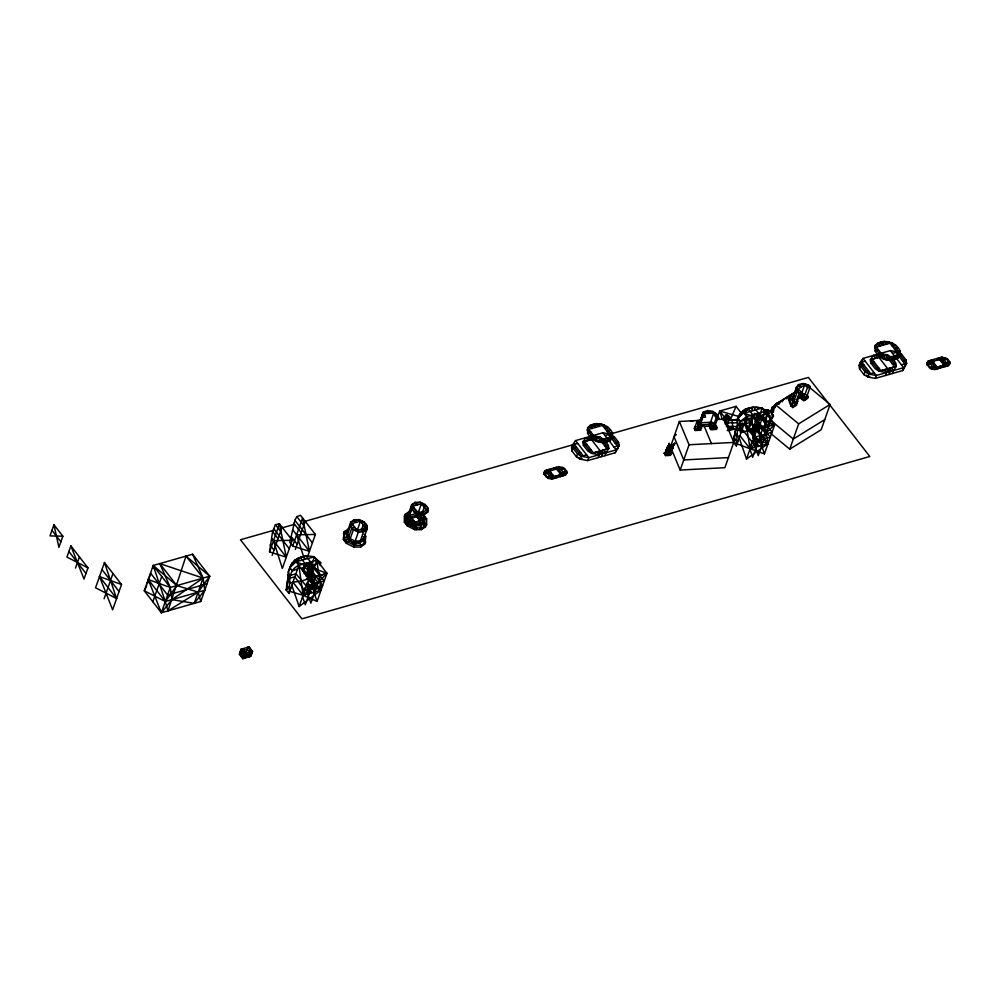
<?xml version="1.0" encoding="UTF-8"?>
<svg xmlns="http://www.w3.org/2000/svg" width="1000" height="1000" viewBox="0 0 1000 1000"><rect width="100%" height="100%" fill="white"/><g stroke="black" fill="none" stroke-linecap="round" stroke-linejoin="round"><path stroke-width="1.5" d="M364.275 534.35L365.737 536.225L365.1 543.913L360.688 547.025L353.938 547.1L346.362 543.325L343.45 539.587L344.087 531.9L348.488 528.787M425.988 526.5L421.587 529.612L414.837 529.7L407.262 525.925L404.35 522.175L404.375 516.225L405.412 515.487M423.725 515.062L426.637 518.812L426.613 524.763L422.2 527.875L415.45 527.95L407.875 524.175L404.963 520.425L404.988 514.487L409.387 511.375M775.325 407.562L775.35 404.575L795.738 391.812L792.138 394.038M741.45 428.837L739.463 429.15L740.75 423.387L742.625 423.088L741.45 428.837L743.5 432.038L740.45 432.512L739.463 429.15L739.975 423.6M667.425 447.45L668.512 450.462L671 450.337L673 448.013L670.25 444.862L667.9 446.1L667.425 447.45L668.962 445.2L671.287 445.7L669.575 444.9L667.65 446.788L668.138 447.837M755.837 407.375L761.95 408.062L774.762 424.55L756.825 429.675L741.325 431.763L736.338 445.938L733.688 442.525L735.4 428.475M303.95 570L306.512 562.75L309.15 566.15L320.737 562.837L316.788 560.237L298.863 565.363L288.962 593.462L286.312 590.05C288.675 582.3 286.512 573.913 290.387 566.7C293.575 557.288 305.438 554.587 314.15 556.825L320.737 562.837L320.15 565.562M288.962 593.462C290.65 583.362 286.825 570.538 298.863 565.363L303.087 595.3L317.062 601.413L326.95 573.312L314.15 556.825L311.462 557.4M736.338 445.938L737.588 428.312M667.712 447.9L665.925 449.862L665.588 455.588L670.35 455.337L672.087 452.175L670.888 449.325M726.35 426.287L733.775 429.162L739.075 428.8L743.5 432.038L737.887 428.938L736.963 426.562L737.975 419.975L739.175 419.837M739.95 426.075L739.075 428.8L733.775 429.162L732.613 426.35L732.262 419.862L737.975 419.975M269.538 551.912L279.438 523.812L286.3 557.163L269.538 551.912L272.6 531.6L275.413 524.675L279.438 523.812L292.238 540.3L282.35 568.4L273.5 540.675L292.238 540.3M287.638 587.875L286.312 590.05L286.837 583.125L288.325 578.05M346.538 537.125L346.825 533.337L350.775 522.1L354.137 519.725L359.3 519.663L364.3 521.95L367.212 525.7L366.925 529.487L362.975 540.725L359.613 543.1L354.45 543.162L349.45 540.875L346.538 537.125L350.5 525.887L350.775 522.1L359.3 519.663L366.925 529.487L363.562 531.862L358.4 531.925L353.413 529.637L350.5 525.887L353.137 525.138M347.562 531.25L347.275 535.037L350.188 538.787L355.188 541.062L360.35 541L363.713 538.625L363.85 536.737M424.012 521.425L423.875 523.312L420.513 525.688L415.35 525.75L410.35 523.475L407.438 519.725L407.725 515.938L411.675 504.7L415.037 502.312L420.2 502.262L425.2 504.538L428.113 508.288L427.825 512.075L424.462 514.45L419.3 514.513L414.312 512.225L411.4 508.488L411.675 504.7L420.2 502.262L427.825 512.075L419.3 514.513L411.675 504.7M419.338 514.438L421.975 513.688L424.888 517.425L424.613 521.213L421.25 523.6L416.087 523.65L411.087 521.375L408.175 517.625L408.462 513.837L416.087 523.65M667.45 449.175L667.513 446.775L670.512 445.1L671.175 446.388L667.975 455.462L667.7 454.363L667.975 455.462M723.913 419.412L724.137 420.788L724.087 417.738L726.5 414.888L729.762 417.2L728.125 417.587L728.125 418.612M666.988 449.775L667.638 448.925L667.35 449.762M666.05 452.5L668.512 450.462L667.725 449.137L669.312 445.175L669.587 445.825L668.175 446.037L670.512 445.1M292.688 546.062L302.575 517.975L309.45 551.312L292.688 546.062L289.825 542.388L294.875 520.3L296.837 516.638L300.487 515.275L315.387 534.45L307.638 556.462M668.462 445.913L669.25 443.363L670.088 446.825L669.087 447.287L668.462 445.913L668.95 443.462M768.225 416.037L768.8 413.35C759.925 402.325 739.325 406.65 736.775 421.012M670.088 446.825L670.387 445.487M664.725 454.438L664.688 452.575L665.45 452.475C667.9 454.162 662.688 452.537 665.337 453.025C663.675 451.7 665.462 455.65 664.237 453.088L666.263 452.875L664.875 453.025M289.713 591.337L303.087 595.3L304.85 587.85L309.262 593.525L306.55 583.35L310.875 588.925M307.575 576.388L308.212 573.688L311.887 574.15M737.212 420.112L740.25 413.325L744.025 413.188L774.762 424.55L764.425 453.888L750.1 448.787L751.862 441.337L756.275 447.025L751.287 417.812L740.05 421.575L738.475 424.85M758.188 408.2L761.95 408.062L756.825 429.675L746.5 459.012L739.188 437.825M670.25 444.862L670.35 445.775L669.3 445.188L668.763 446.725L668.962 445.2M735.337 431.6L733.688 442.525L750.1 448.787L768.037 443.663L763.388 414.9M667.087 448.95L665.662 450.688L665.588 455.588M665.925 449.862L665.75 453.325L671.8 453.013L671.625 450.562M186.038 556.1L167.938 610.875L198.175 592.125L209.688 576.2L192.613 554.225L153.2 565.487L144.288 590.775L161.363 612.75L200.787 601.487L209.688 576.2L186.038 556.1L203.113 578.075L204.737 590.25L194.213 603.362L171.887 599.637L161.363 612.75L148.25 579.538L150.7 574.425M247.763 647.312L244.137 658.263L250.188 654.513L252.488 651.325L249.075 646.938L241.188 649.188L239.412 654.237L242.825 658.637L250.7 656.388L252.488 651.325L247.763 647.312L251.175 651.7L251.5 654.137L249.387 656.762L244.925 656.012L242.825 658.637L240.2 652L241.188 649.188L245.912 653.2L250.188 654.513L250.7 656.388M574.312 444.4L572.6 444.888L571.575 447.812L572.062 451.138L576.5 456.863L580.438 459.225L587.762 460.588L615.125 452.775L619.087 445.55L618.575 442.2L614.125 436.475L612.413 436.975L619.087 445.55L615.125 452.775M607.1 449L608.85 448.512L608.337 445.163L605.662 441.725M861.812 362.188L870.688 373.663L874.1 372.688M894.587 366.825L896.325 366.325L895.812 362.975L893.15 359.55M728.538 416.538L729.762 417.2L726.5 414.888L725.475 415.513L725.013 422.362M738.125 419.738L730.913 419.913L726.875 417.188L725 419.55L724.087 417.738L724.825 418.338M765.425 424.162L766.3 421.475L766.075 416.15L769.912 415.288L770.588 420.5L768.838 424.8L764.975 425.5M289.375 569.738L290.387 566.7M669.575 444.9L668.1 448.275L673 448.013L672.237 447.4M737.175 420.95L738.462 417.15L740.9 414.787M53.938 524.75L50 535.913L62.85 536.213L58.913 547.388L53.938 524.75L62.85 536.213M70.875 545.913L66.938 557.087L87.95 567.888L84.012 579.062L70.875 545.913L87.95 567.888M75.475 568.075L79.412 556.9M104.45 562.513L95.55 587.8L116.587 598.538L104.45 562.513L121.525 584.5L112.625 609.788L99.5 576.562L121.525 584.5M104.087 598.787L112.987 573.5M147.85 582.987L149.338 578.763L146.875 583.875M152.825 601.763L161.737 576.475M161.363 612.75L170.275 587.463L159.762 563.612L203.113 578.075L194.213 603.362M272.188 555.312L282.087 527.225M241.112 656.438L242.9 651.388M242.825 658.637L244.6 653.587L242.5 648.812L251.175 651.7L249.387 656.762M295.325 549.475L305.225 521.375M286.312 590.05L287.7 586.125M302.5 570.775L305.038 563.587M305.712 575.913L310.613 562M307.362 576.087L311.175 565.25L324.288 580.9L306.35 586.025L295.887 573.787L289.875 575.487L288.125 571.85L292.188 562.812L314.15 556.825L309.025 578.438L299.125 606.538L291.825 585.337M307.15 578.15L310.863 577.087L316.788 560.237L321.012 590.163L299.125 606.538M297.213 570.037L297.05 569.062L291.988 571.062L290.15 567.425L300.3 557.5L315.2 576.675L305.3 604.775L302.538 596.75M296.65 558.85L305.875 555.9L320.775 575.075L310.887 603.175L307.663 593.825M343.45 539.587L344.087 531.9L346.675 535.237L348 534.862M344.9 541.45L345.513 539.712L348 539L351.95 527.762L354.588 527.013M346.362 543.325L346.975 541.587L350.775 540.5L354.55 545.363L361.3 545.288L365.712 542.175L363.113 538.825L362.975 540.725L364.663 542.9M349.45 540.875L353.413 529.637L356.05 528.888M357.262 530.325L360.487 521.188M356.138 545.337L354.45 543.162L358.4 531.925L366.925 529.487M353.938 547.1L354.55 545.363L346.975 541.587L344.062 537.837L347.863 536.75M361.538 529.788L363.375 524.562M363.913 529.05L365.75 523.825L363.113 524.575M359.613 543.1L363.562 531.862L361.488 529.188M366.287 528.312L367.212 525.7L364.575 526.45M360.688 547.025L361.3 545.288L358.713 541.938M407.438 519.725L411.4 508.488L414.038 507.725M409.637 515.35L412.85 506.213M421.388 503.775L416.812 516.75L419.45 520.15L422.075 519.388M422.438 512.375L425.2 504.538L422.562 505.288M572.062 451.138L573.088 448.212L572.6 444.888L575.525 440.588L589.212 436.688L602.475 453.762L601.45 456.688M576.5 456.863L577.537 453.938L580.95 452.95M578.95 457.325L580.438 459.225L581.462 456.3L586.625 454.862M587.762 460.588L588.8 457.663L616.15 449.85L602.888 432.775L592.625 435.7M598.025 457.663L599.05 454.738L603.713 449.975L605.9 452.775L604.862 455.7M666.15 453.2L665.163 452.812L667.038 450.863M668.863 445.712L669.287 446.688L669.9 444.875L670.288 445.75M669.287 446.688L669.912 444.875M670.95 445.625L670.888 447.2M670.987 445.425L679.338 421.475L700.375 420.363M700.163 428.212L700.987 430.188L695.175 430.487L694.35 428.512L694.963 426.775L702.337 426.35L700.837 422.775L704.062 413.625M734.613 439.913L724.875 467.7L680.175 470.05L689.075 444.762L679.388 421.587M695.175 430.487L695.788 428.75L694.963 426.775M699.488 430.262L697.788 426.625L703.388 412.025L707.712 410.55L713.062 411.525L717.387 414.562L719.038 418.512M713.425 425.8L714.25 427.775L718.213 416.538L715.225 416.7L713.062 411.525L703.388 412.025L698.525 424.525L699.35 426.5M698.612 428.6L702.562 417.362L701.737 415.387L704.725 415.225M709.163 426.1L713.725 413.125M717.712 416.65L719.688 411.025L736.062 406.35L741.65 413.55M712.15 429.6L710.65 426.025L708.487 424.5L710.65 429.675L716.462 429.375L717.075 427.625L716.25 425.65L714.087 424.025M736.025 428.237L737.2 430.675L742.212 429.25L746.663 416.6L764.6 411.475L768.8 413.35L757.212 416.662L754.575 413.263L749.05 428.938L750 431.7M760.312 435.55L747.5 419.075L745.738 424.075L758.55 440.562M752.837 414.837L747.5 429.988L763 427.912L752.675 457.25L749.45 447.9M758.425 413.237L751.7 432.35L757.875 430.575L764.6 411.475M770.888 411.463L772.4 407.163L778.012 403.65L777.025 402.837M771.637 414.538L775.163 404.525L792.525 393.8M767.463 426.975L768.487 424.087M771.787 414.7L775.35 404.575L798.65 423.862L789.737 449.15L771.1 433.725M746.175 411.225L744.712 409.363L753.688 407.137L768.587 426.312L758.25 455.65L755.037 446.3M778.888 403.9L779.65 401.763M782.225 401.838L782.975 399.7M786.812 399L787.575 396.863M796.862 405.025L792.788 407.55L790.8 405.9L788.675 399.775L792.138 393.95L795.612 393.137M790.175 396.925L790.925 394.787L788.037 396.575M810.337 386.55L808.238 387.85L803.037 383.537L796.237 387.738L792.275 398.988L793.388 402.938L795.375 404.588L799.338 393.35L801.438 392.05L796.237 387.738L798.413 384.625L803.037 383.537L808.35 384.9L810.337 386.55L806.388 397.788L801.737 395.462L797.288 398.212M790.8 405.9L791.413 404.162L789.287 398.025L792.837 400.962L793.888 400.312M793.388 402.938L797.35 391.7L796.237 387.738M792.788 407.55L793.4 405.812L797.475 403.288L795.487 401.637M804.65 384.875L800.075 397.85L803.662 400.825L807.75 398.312L808.363 396.562L805.138 394.05L802.475 393.363L798.025 396.112M807.9 386.213L805.138 394.05L803.037 395.35M809.125 387.088L830.088 404.45L821.188 429.738L789.737 449.15M899 352.738L901.612 354.3L906.05 360.025L906.562 363.363L902.613 370.588L875.25 378.413L867.925 377.05L863.988 374.675L859.55 368.95L859.05 365.637L860.088 362.713L863.012 358.413L878.975 353.85M861.988 361.337L863.012 358.413L876.287 375.487L875.25 378.413M859.55 368.95L860.575 366.025L860.088 362.713L865.188 361.213M863.988 374.675L865.025 371.75L868.438 370.775M866.438 375.138L867.925 377.05L868.95 374.125L870.662 373.638M885.512 375.475L886.538 372.55L891.2 367.8L893.375 370.6L892.35 373.525M888.925 374.5L889.963 371.575L876.688 354.5M902.613 370.588L906.562 363.363L899.9 354.787M671.388 448.137L672.763 448.875L667.725 449.137L670.263 445.662L671.625 445.6L672.938 447.1L668.825 447.312L670.462 446.425L670.05 445.125L667.45 447.675L667.875 449.025L665.55 451.863L665.312 454.963L670.35 455.337M727.45 416.5L727.837 415.55L728.888 419.1L727.875 418.15M727.575 416.662L727.962 415.712M728.962 419.2L728.3 416.05L729.362 417.125L727.925 416.987M727.738 418.537L728.713 416.125M729.175 416.75L729.15 417.65M765.45 410.062L767.613 409.762L771.15 411.788L772.812 414.85L768.838 424.8L768.525 421.887M694.35 428.512L697.138 421.425L698.475 420.962L699.438 423.263L697.788 426.625M770.662 411.425L772.4 407.163L777.987 403.713M730.775 418.862L736.062 406.35M672.438 444.875L671.8 446.225L672.7 447.1L674.812 443.15L672.438 444.875L672 446.725M146.738 585.662L144.288 590.775L165.325 601.512L204.737 590.25M666.188 453.775L665.45 452.475L665.713 455.112L670.562 454.862L670.3 454.225M672.7 447.1L674.812 443.15M293.45 563.075L294.725 560.562L298.562 559.388M294.075 562.487L295.375 559.987L299.237 558.65M725.512 417.975L725.763 420.788L727.387 423.225L732.362 422.45M743.438 410.5L742.15 412.962L743.438 410.5L747.038 409.9L742.788 411.075M765.15 422.688L766.55 420.025M294.725 560.562L293.113 563.488L295.375 559.987M664.837 454.525L664.6 452.837M771.15 411.788L773.487 416.112L771.688 419.275L769.475 420.05M779.075 403.975L780.588 401.337M728.3 416.05L729.762 417.2M545.188 470.513L543.725 472.663L543.975 474.312L548.162 478.363L551.825 479.05L565.5 475.138L566.962 472.987L566.712 471.312L564.487 468.45L558.875 466.6L545.188 470.513L551.825 479.05M571.575 447.812L574.5 443.512M590.3 438.088L585.788 437.663L582.863 441.962L583.375 445.312L587.812 451.025L591.75 453.4L599.05 454.738L596.875 451.938L605.9 452.775L608.85 448.512L603.062 441.075M859.05 365.637L860.525 363.488M877.788 355.9L873.275 355.475L870.35 359.775L870.863 363.125L875.3 368.85L879.237 371.213L886.538 372.55L884.362 369.75L893.375 370.6L896.325 366.325L891.438 360.037M928.225 361.012L926.762 363.162L927 364.825L931.188 368.862L934.862 369.55L948.538 365.637L950 363.488L949.75 361.812L947.525 358.963L941.9 357.1L928.225 361.012L934.862 369.55M938.9 366.688L939.987 368.088L936.325 367.4L932.138 363.35L931.888 361.7L933.35 359.55L934.438 360.95M931.888 361.7L945.562 357.788L950 363.488L944.887 364.975L943.4 367.113L942.312 365.7M788.675 399.775L792.138 393.95L794.45 395.863L792.275 398.988L789.963 397.062M794.463 394.812L793.012 396.887L794.125 400.85L796.112 402.488L798.213 401.188L796.237 399.55M667.875 449.025L668.2 449.825L665.625 452.688L665.913 454.3L670.938 454.038L671.4 452.388M746.663 416.6L740.05 421.575L738.213 417.938L746.175 410.387M727.487 418.638L728.263 417.663L727.837 415.55M675.863 434.538L674.038 436.763L683.737 459.938L728.438 457.587M746.5 459.012L768.037 443.663L744.025 413.188L748.1 408.738L770.312 437.2L752.375 442.325L742.212 429.25M287.762 582.125L286.837 585.2L289.1 588.713L290.8 588.225M735.75 433.95L734.2 435.6L734.212 437.675L736.475 441.188L738.175 440.7M591.85 436.5L587.962 440.462L585.788 437.663M879.338 354.312L875.45 358.275L873.275 355.475M735.325 432.863L737.237 436.488L739.938 435.712L750.1 448.787L774.762 424.55L755.225 427.175L752.663 437.975L759.062 446.225M672.65 445.363L675.025 443.65M303.087 595.3L318.2 582.388L326.95 573.312L296.212 561.95L312.625 583.975L321.012 590.163L303.087 595.3L292.925 582.212L290.225 583L288.3 579.375M343.475 533.638L344.513 532.9M666.888 452.875L665.812 452.463L666.8 451.788M727.25 430.637L732.087 427.362M664.513 453.15L665.75 452.75M796.787 389.725L805.7 384.225M799.45 390.4L797.35 391.7L801.325 394.988M806.25 386.2L808.35 384.9M774.412 406.662L775.6 405.925L773.888 408.25M770.075 412.85L773.7 410.613M772.487 412.212L773.637 411.5M796.675 399.95L801.125 397.2L805.775 399.538M794.438 402.287L791.413 404.162L793.4 405.812M802.3 397.438L804.4 396.15M801.688 399.188L803.787 397.887M807.125 395.7L805.025 396.987L801.425 394.012M808.363 396.562L804.287 399.087L800.688 396.112M798.65 423.862L830.088 404.45M824.75 419.625L793.3 439.038L770.013 419.75M746.8 409.625L748.425 408.625L748.562 409.625M667.95 448.1L666.612 448.837L666.838 451.475L672.013 451.2L670.775 449.688L671.637 450.763L667.537 450.975L667.062 448.35M669.875 446.337L669.087 447.287M765.3 410.737L767.613 409.762L771.912 412.75M299.45 558.05L303.087 556.7L305.175 559.388M766.488 411.962L768.7 411.2M697.85 422.713L696.525 423.162L697.138 421.425L700.1 428.525M765.362 411.1L767.925 410.3M603.888 439.438L599.963 437.075L582.863 441.962L591.75 453.4L607.137 449L601.362 441.562M891.375 357.262L887.438 354.888L870.35 359.775L879.237 371.213L894.625 366.812L888.838 359.387M559.288 475.2L560.375 476.6L561.838 474.45L561.587 472.775L557.4 468.75L543.725 472.663L548.162 478.363L561 474.712M730.913 419.913L728.612 420.588L727.387 423.225L727.95 426.262L729.975 427.925M592.2 428.35L590 425.513C598.212 421.388 608.462 424.525 612.525 432.987L612.525 438.363L610.112 440.637C601.9 445.062 591.65 441.413 587.587 433.162L587.587 427.788L590 425.513L596.838 423.562L599.038 426.4M879.75 346.15L877.55 343.312C885.763 339.188 896.012 342.325 900.075 350.788L900.075 356.163L897.663 358.438C889.45 362.863 879.2 359.212 875.138 350.962L875.138 345.588L877.55 343.312L884.4 341.362L886.6 344.188M607.913 437.8L610.112 440.637L603.263 442.587L601.062 439.762M895.462 355.6L897.663 358.438L890.825 360.387L888.625 357.562M555.438 467.575L556.55 468.988L562.537 467.275L566.962 472.987L553.3 476.912L551.337 475.725L546.625 477.05M940.688 360.925L947.1 359.075M942.913 363.787L949.312 361.938M591.75 453.4L608.85 448.512M613.975 447.05L619.087 445.55M879.237 371.213L896.325 366.325M901.462 364.862L906.562 363.363M616.35 448.963L618.05 448.475L617.712 446.238M587.587 433.162L591 432.188M604.688 428.275L608.1 427.3M875.138 350.962L878.562 349.988M892.237 346.075L895.65 345.1M589.8 436.012L593.212 435.037M606.9 431.125L610.312 430.15M877.35 353.812L880.775 352.825M894.45 348.925L897.862 347.938M895.987 352.45L897.7 351.95L890.375 350.588L880.113 353.525L887.438 354.888L889.663 357.75L887.95 358.237L885.713 355.35L882.288 356.325M592.013 438.85L595.425 437.875M609.1 433.963L612.525 432.987M879.562 356.65L882.975 355.675M896.663 351.763L900.075 350.788M273.45 530.35L240.475 539.763L301.9 618.825L869.812 456.488L808.375 377.425L612.087 433.537M280.938 528.2L294.425 524.35M304.913 521.35L577.712 443.4M593.663 438.837L584.55 441.438L593.438 452.887M594.8 438.512L598.225 437.525L600.475 440.425L602.175 439.925L599.963 437.075L594.1 435.975M605.062 435.575L608.488 434.6L610.712 437.463M881.15 356.65L872.038 359.263L880.925 370.7M892.55 353.387L895.975 352.413L898.188 355.275L901.612 354.3M576.512 447.238L573.088 448.212L577.537 453.938L581.462 456.3L588.8 457.663L575.525 440.588M583.375 445.312L586.788 444.325M864 365.05L860.575 366.025L865.025 371.75L868.95 374.125L876.287 375.487L903.637 367.663L890.375 350.588M870.863 363.125L874.275 362.15M589.525 450.538L591.237 450.05M604.913 446.138L606.625 445.65M615.15 443.175L618.575 442.2M877.013 368.363L878.725 367.863M892.4 363.963L894.112 363.475M902.638 361L906.05 360.025M350.637 524L361.8 520.812M411.538 506.587L422.7 503.4M744.025 413.188L761.95 408.062M361.662 522.7L364.3 521.95M412.85 510.35L415.487 509.6M424.012 507.163L426.65 506.413M543.975 474.312L545.688 473.825M544.4 474.2L550.825 472.375M557.65 470.412L564.487 468.45M927 364.825L933.838 362.863M945.812 359.45L947.525 358.963M414.312 512.225L416.95 511.475M425.475 509.038L428.113 508.288M355.913 530.775L367.075 527.587M408.312 515.737L427.962 510.175M745.037 419.775L747.5 419.075M546.2 477.175L547.9 476.688M551.337 475.725L553.05 475.238M559.875 473.263L566.712 471.312M929.225 367.688L936.062 365.725M948.037 362.3L949.75 361.812M407.575 517.825L418.738 514.637L426.613 524.763M937.175 367.163L944.887 364.975L944.625 363.3M412.55 517.975L418.125 516.375M209.688 576.2L170.275 587.463L148.25 579.538L165.325 601.512L167.938 610.875M404.963 520.425L410.075 518.962L408.9 517.45M418.6 516.525L421.238 515.775M409.637 519.5L412.275 518.75M420.8 516.312L423.425 515.55M737.962 425.938L743.988 424.225L754.137 437.325L772.075 432.188L759.262 415.712L753.462 432.175L754.775 431.8M745.212 423.888L750.15 422.475M755.738 420.875L761.912 419.113M763.125 418.75L766.737 417.713M755.025 421.413L757.5 420.712M404.35 522.175L406.825 521.462M417.987 518.275L420.625 517.525M406.413 522.3L411.538 520.837M420.062 518.4L422.688 517.65M411.087 521.375L413.725 520.625M422.25 518.188L424.888 517.425M729.025 430.6L734.975 428.9M405.8 524.05L408.288 523.337L409.738 525.212L414.738 527.487L416.425 529.675M363.25 536.938L365.737 536.225M407.875 524.175L412.987 522.712L417.038 527.938M413.587 522.513L426.637 518.812M745.913 428.188L748.388 427.475M753.975 425.887L760.15 424.113M407.262 525.925L411.062 524.837L414.837 529.7M351.95 542.025L353.263 541.638M412.85 524.612L424.613 521.213L418.162 512.913M207.013 583.787L167.6 595.05L150.525 573.075M412.238 526.35L413.55 525.975M354.45 543.162L357.287 542.35M415.35 525.75L423.875 523.312M308.712 565.962L311.175 565.25M301.1 568.462L303.575 567.75L304.312 573.825M307.663 568.938L310.125 568.237L322.638 585.562L304.7 590.688L294.837 576.763L289.837 578.2L288.05 574.538M307.65 570.425L313.825 568.663M306.6 573.4L312.775 571.638M252.488 651.325L244.6 653.587L240.2 652L239.412 654.237L243.612 656.388L251.5 654.137M251.95 652.85L244.062 655.1L240.65 650.7L241.513 651.625M867.925 377.05L869.65 376.587M580.438 459.225L582.175 458.762M944.887 364.975L931.188 368.862L926.762 363.162L932.738 361.45M310.863 577.087L318.612 576.038L326.95 573.312L301.475 580.975L292.925 582.212M770.588 420.5L766.3 421.475L765.15 418.875M320.775 575.075L310.887 576.725L308.288 575.575L302.562 568.2M307.1 578.513L315.2 576.675M734.9 419.75L736.025 419.513M747.513 408.562L750.9 407.938L752.987 410.625M749.05 428.938L768.587 426.312M666.025 452.9L666.7 453.9M690.438 420.887L693.512 420.725M702.562 413.7L715.225 413.038M714.4 414.712L717.387 414.562L714.163 423.7L714.987 425.675M702.562 417.362L705.55 417.2L703.388 412.025M697.638 420.5L699.463 420.412M715.812 419.55L724.137 419.113M699.35 422.85L712 422.188L714.163 423.7L711.175 423.862M698.525 424.525L701.513 424.375M698.612 424.95L700.1 424.862M701.312 424.8L711.263 424.275L709.1 422.762M710.438 425.962L716.25 425.65M700.7 426.55L710.65 426.025M709.825 427.7L712.812 427.537M695.788 428.75L701.6 428.438L700.775 426.463M717.075 427.625L711.263 427.938L709.775 424.363M674.7 434.75L676.175 434.675M689.075 444.762L733.775 442.413L724.087 419.237M667.9 446.1L669.262 445.988M670.462 446.425L671.875 446.35M668.325 447.612L670.562 448.137M666.7 450.825L669.425 451.337M665.812 452.463L672.087 452.175L671.675 451.55M665.85 453.663L668.425 454.175M732.1 422.95L737.1 422.7M315.387 534.45L296.637 534.825L303.725 557.013M772.788 414.85L773.487 416.112M736.963 426.562L727.95 426.262L725.013 423.762L725.763 420.788L728.138 419.1L730.775 419.7M750.3 407.762L752.562 407.887M302.238 557.25L304.5 557.375M553.3 476.912L556.95 477.575L555.862 476.175M728.713 417.137L729.55 417.725M727.55 417.938L728.337 418.088M602.888 432.775L610.212 434.137L608.45 434.613M557.4 468.75L553.737 468.062L554.825 469.462M733.575 420.125L728.612 420.588L726.5 414.888M668.675 447.013L667.65 446.788L669.95 446.7L668.8 445.863M668.587 446.312L669.875 446.675M722.412 419.787L719.688 411.025L739.675 416.725M753.863 438.425L768.037 443.663L755.225 427.175L756.65 431.312M306.837 584.938L321.012 590.163L308.212 573.688L309.45 578.913M726.587 416.238L725.475 415.513M416.987 511.4L419.475 512.537M727.95 418.013L729.175 418.675M942.4 360.438L936.775 358.575L937.862 359.975M798.413 384.625L801.25 386.975M801.737 395.462L805.337 398.438M801.125 397.2L804.725 400.175M318.113 582.663L303.612 565.225M308.012 579.462L312.525 584.263M941.9 357.1L948.538 365.637M940.188 357.587L946.825 366.125M939.338 357.837L945.975 366.375M938.487 358.075L945.1 366.625M931.663 360.025L938.275 368.575M930.8 360.275L937.425 368.812M899.075 356.425L904.875 363.888M880.987 342.35L883.175 345.175M892.038 356.587L894.225 359.4M860.088 362.713L868.95 374.125M751.688 415.675L765.9 433.963M749.925 420.675L764.137 438.963M745.462 420.025L750.1 448.787M747.65 427.137L761.862 445.425L756.438 413.663M719.688 411.025L724.35 417.025M611.6 438.6L617.4 446.062M593.438 424.55L595.625 427.375M604.487 438.787L606.675 441.6M574.288 444.375L583.2 455.838M572.6 444.888L581.462 456.3M558.875 466.6L565.5 475.138M556.3 467.337L562.938 475.875M556.55 468.988L562.087 476.112M551.413 470.438L550.325 469.038L548.862 471.188L549.113 472.863M548.612 469.525L555.262 478.062M547.762 469.775L554.388 478.312M546.9 470.025L553.538 478.562M415.037 502.312L417.113 504.988M422.388 511.775L424.462 514.45M417.425 515.013L421.512 520.275M422.688 521.8L425.562 525.5M416.4 514.15L420.763 519.775M423.263 525.05L424.95 527.238M419.162 520.925L421.25 523.6M419.613 524.525L422.2 527.875M419.9 527.438L421.587 529.612M406.025 513.75L407.725 515.938M404.988 514.487L415.45 527.95M404.375 516.225L406.962 519.575M354.137 519.725L356.225 522.4M350.775 522.1L358.4 531.925M345.125 531.163L346.825 533.337M296.837 516.638L303.762 525.538M294.875 520.3L312.413 542.888M293.825 523.275L301.2 532.788M292.8 529.888L309.45 551.312M315.325 564.388L315.15 564.913M291.15 536.5L297.175 544.25M275.413 524.675L280.613 531.375M273.612 528.562L289.275 548.725M316.462 587.325L308.288 575.575M272.6 531.6L278.062 538.625M307.562 582.562L314.837 591.938L310.125 573.612L308.475 562.863M271.925 538.638L286.3 557.163M306.562 585.662L312.05 592.737M270.062 544.987L274.025 550.087M242.5 648.812L245.912 653.2L243.612 656.388L244.137 658.263M240.2 652L243.612 656.388L241.188 649.188L244.6 653.587L244.925 656.012L251.175 651.7L249.075 646.938L249.85 649.412M159.762 563.612L176.838 585.588L198.175 592.125L200.787 601.487M101.975 569.538L119.05 591.512M99.5 576.562L116.587 598.538M68.9 551.5L85.975 573.475M51.962 530.325L60.875 541.8M664.638 452.837L665.362 453.9L664.325 453.325M192.613 554.225L203.113 578.075L171.887 599.637L170.275 587.463L153.2 565.487L153.438 568.15M728.263 417.663L728.888 419.1M715.625 427.4L716.462 429.375M707.712 410.55L708.9 413.375M710.512 422.262L713.637 429.513M697.175 428.363L698 430.337M671.55 449.45L680.175 470.05M669.975 448.375L669.75 450.4L669.488 449.762M669.325 450.225L669.587 450.863M668.8 451.7L669.075 452.337M668.512 452.537L668.775 453.175M704.013 425.775L711.425 443.587M761.675 445.875L764.425 453.888M313.837 592.062L317.062 601.413M176.838 585.588L165.325 601.512L153.2 565.487L176.838 585.588M601.263 423.875L587.587 427.788L598.85 442.275L612.525 438.363L601.263 423.875M888.825 341.675L875.138 345.588L886.4 360.075L900.075 356.163L888.825 341.675M604.175 424.925L587.075 429.812L595.938 441.225L613.038 436.337L604.175 424.925M891.725 342.725L874.625 347.612L883.487 359.025L900.588 354.137L891.725 342.725M669.75 450.4L669.725 449.05L669.75 450.4"/></g></svg>
